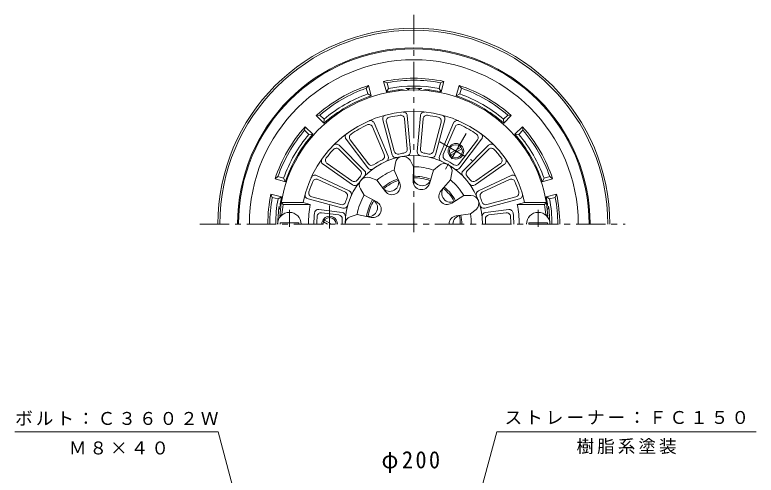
# Model space of a CAD drawing. Units: millimetres, scale not verified. Extents: x -248 to 221, y -346 to 357.
# Drawn here: x -240.1 to 138.3, y 122.2 to 357.2 of the extents above; entities that cross this region are included whole.
import ezdxf

# ---------------------------------------------------------------- set-up
doc = ezdxf.new("R2010")
doc.units = ezdxf.units.MM
doc.header["$LTSCALE"] = 3
doc.linetypes.add('CHAIN1', pattern=[8, 5, -1, 1, -1])
for name, color, linetype, lineweight in [('0-0_通り芯', 3, 'Continuous', 9), ('0-1_躯体', 2, 'Continuous', 9), ('0-2_仕上', 6, 'Continuous', 9), ('0-4_その他', 7, 'Continuous', 9), ('0-5_寸法', 7, 'Continuous', 9)]:
    doc.layers.add(name, color=color, linetype=linetype, lineweight=lineweight)
doc.styles.add('ＭＳ ゴシック', font='')
doc.styles.get('ＭＳ ゴシック').set_extended_font_data('MS Gothic')

msp = doc.modelspace()

# ---------------------------------------------------------------- linework, layer by layer
at = {"layer": '0-0_通り芯', "linetype": 'CHAIN1'}
for p, q in [((-36.481, 357.228), (-36.481, 244.695)), ((-145.694, 250.349), (71.357, 250.349))]:
    msp.add_line(p, q, dxfattribs=at)
at = {"layer": '0-0_通り芯'}
for radius in [100, 99]:
    msp.add_arc((-36.481, 250.349), radius, 0, 180, dxfattribs=at)
at = {"layer": '0-1_躯体'}
for p, q in [((-49.359, 319.663), (-50.138, 322.569)), ((-23.602, 319.663), (-22.823, 322.569)), ((-21.09, 323.242), (-22.823, 322.569)), ((-22.516, 317.921), (-21.09, 323.242)), ((-59.599, 321.172), (-60.763, 319.722)), ((-59.984, 316.816), (-60.763, 319.722)), ((-58.173, 315.851), (-59.599, 321.172)), ((-49.359, 319.663), (-50.445, 317.921)), ((-23.602, 319.663), (-22.516, 317.921)), ((-12.977, 316.816), (-12.198, 319.722)), ((-59.984, 316.816), (-58.173, 315.851)), ((-12.977, 316.816), (-14.788, 315.851)), ((-82.291, 303.937), (-84.418, 306.065)), ((-82.291, 303.937), (-82.361, 301.886)), ((9.329, 303.937), (11.457, 306.065)), ((9.329, 303.937), (9.399, 301.886)), ((9.399, 301.886), (13.294, 305.781)), ((13.294, 305.781), (11.457, 306.065)), ((-91.913, 300.124), (-92.196, 298.287)), ((-88.017, 296.229), (-91.913, 300.124)), ((-90.069, 296.159), (-92.196, 298.287)), ((-90.069, 296.159), (-88.017, 296.229)), ((17.108, 296.159), (15.056, 296.229)), ((17.108, 296.159), (19.235, 298.287)), ((-102.947, 273.853), (-105.854, 274.632)), ((-102.947, 273.853), (-101.982, 272.041)), ((29.986, 273.853), (29.021, 272.041)), ((29.021, 272.041), (34.342, 273.467)), ((29.986, 273.853), (32.892, 274.632)), ((34.342, 273.467), (32.892, 274.632)), ((-105.794, 263.228), (-108.701, 264.006)), ((-105.794, 263.228), (-104.053, 264.314)), ((32.833, 263.228), (31.091, 264.314)), ((32.833, 263.228), (35.739, 264.006))]:
    msp.add_line(p, q, dxfattribs=at)
at = {"layer": '0-1_躯体', "color": 4, "linetype": 'CHAIN1'}
for p, q in [((-9.729, 296.684), (-20.233, 278.49)), ((-23.204, 292.336), (-6.758, 282.841)), ((-79.481, 248.212), (-79.481, 259.844))]:
    msp.add_line(p, q, dxfattribs=at)
at = {"layer": '0-1_躯体', "color": 4}
for p, q in [((-18.076, 286.379), (-12.385, 289.664)), ((-17.576, 285.513), (-11.885, 288.798)), ((-80.481, 250.349), (-82.576, 251.559)), ((-78.481, 250.349), (-82.076, 252.425))]:
    msp.add_line(p, q, dxfattribs=at)
at = {"layer": '0-1_躯体'}
for points in [[(-50.445, 317.921), (-51.871, 323.242), (-50.138, 322.569)], [(-14.788, 315.851), (-13.363, 321.172), (-12.198, 319.722)], [(-82.361, 301.886), (-86.256, 305.781), (-84.418, 306.065)], [(15.056, 296.229), (18.951, 300.124), (19.235, 298.287)], [(-101.982, 272.041), (-107.303, 273.467), (-105.854, 274.632)], [(-104.053, 264.314), (-109.374, 265.74), (-108.701, 264.006)], [(31.091, 264.314), (36.412, 265.74), (35.739, 264.006)]]:
    msp.add_lwpolyline(points, dxfattribs=at)
at = {"layer": '0-1_躯体', "color": 4}
for radius in [4, 3.324]:
    msp.add_circle((-14.981, 287.588), radius, dxfattribs=at)
at = {"layer": '0-1_躯体'}
for centre, radius, start, end in [((-36.481, 250.349), 90, 0, 180), ((-36.481, 250.349), 89.5, 0, 180), ((-36.481, 250.349), 83.941, 0, 180), ((-36.481, 250.349), 74.5, 78.07777, 101.92224), ((-36.481, 250.349), 73.5, 79.29149, 100.70854), ((-36.481, 250.349), 74.5, 108.07777, 131.92224), ((-36.481, 250.349), 73.5, 109.29149, 130.70854), ((-36.481, 250.349), 69, 95.13783, 101.67665), ((-36.481, 250.349), 70.5, 79.47449, 100.52557), ((-42.481, 317.08), 2, 53.16412, 95.13788), ((-36.481, 250.349), 69.376, 86.59644, 93.40356), ((-40.481, 317.606), 2, 36.9169, 93.40337), ((-32.481, 317.606), 2, 86.59663, 143.0831), ((-30.481, 317.08), 2, 84.86212, 126.83588), ((-36.481, 250.349), 69, 78.32338, 84.86217), ((-36.481, 250.349), 74.5, 48.07777, 71.92224), ((-36.481, 250.349), 73.5, 49.29149, 70.70854), ((-36.481, 250.349), 69, 108.32338, 131.67665), ((-36.481, 250.349), 70.5, 109.47449, 130.52557), ((-36.481, 250.349), 69, 48.32338, 71.67665), ((-36.481, 250.349), 70.5, 49.47449, 70.52557), ((-36.481, 250.349), 74.5, 138.07777, 161.92224), ((-36.481, 250.349), 74.5, 18.07777, 41.92224), ((-36.481, 250.349), 73.5, 139.29149, 160.70854), ((-36.481, 250.349), 70.5, 139.47449, 160.52557), ((-36.481, 250.349), 69, 138.32338, 161.67665), ((-36.481, 250.349), 69, 18.32338, 41.67665), ((-36.481, 250.349), 70.5, 19.47449, 40.52557), ((-36.481, 250.349), 73.5, 19.29149, 40.70854), ((-36.481, 250.349), 74.5, 168.07777, 180.00002), ((-36.481, 250.349), 74.5, 0, 11.92224), ((-36.481, 250.349), 73.5, 169.29144, 179.99998), ((-36.481, 250.349), 70.5, 169.47441, 179.99998), ((-36.481, 250.349), 69, 168.32335, 171.41632), ((-36.481, 250.349), 69, 8.58368, 11.67665), ((-36.481, 250.349), 70.5, 0, 10.52557), ((-36.481, 250.349), 73.5, 0, 10.70854), ((-36.481, 250.349), 69.376, 172.32347, 180), ((-103.252, 259.349), 2, 172.32343, 228.81247), ((-102.73, 260.349), 2, 171.41681, 213.38867), ((29.769, 260.349), 2, 326.6131, 8.58319), ((30.291, 259.349), 2, 311.18532, 7.67657), ((-36.481, 250.349), 69.376, 0, 7.67653)]:
    msp.add_arc(centre, radius, start, end, dxfattribs=at)
at = {"layer": '0-1_躯体', "color": 4}
for radius in [4, 3.324]:
    msp.add_arc((-79.481, 250.349), radius, 0, 180, dxfattribs=at)
at = {"layer": '0-2_仕上'}
for p, q in [((-52.304, 303.564), (-47.54, 285.801)), ((-41.173, 304.108), (-39.834, 288.761)), ((-39.812, 305.767), (-38.213, 287.446)), ((-33.149, 305.767), (-34.748, 287.446)), ((-31.788, 304.108), (-33.128, 288.761)), ((-20.657, 303.564), (-25.421, 285.801)), ((-57.558, 300.026), (-51.541, 285.845)), ((-56.776, 302.025), (-49.593, 285.094)), ((-50.458, 302.471), (-46.468, 287.592)), ((-22.504, 302.471), (-26.494, 287.592)), ((-16.185, 302.025), (-23.368, 285.094)), ((-15.404, 300.026), (-21.42, 285.845)), ((-71.085, 293.763), (-60.015, 279.077)), ((-68.963, 293.441), (-59.69, 281.139)), ((-3.998, 293.441), (-13.271, 281.139)), ((-1.876, 293.763), (-12.947, 279.077)), ((-74.655, 290.66), (-61.653, 277.653)), ((-74.631, 288.514), (-63.74, 277.619)), ((1.693, 290.66), (-11.308, 277.653)), ((1.669, 288.514), (-9.221, 277.619)), ((-82.808, 280.943), (-67.741, 270.398)), ((-80.691, 281.292), (-68.07, 272.459)), ((-46.427, 277.963), (-45.831, 281.629)), ((-36.579, 279.699), (-38.392, 282.94)), ((-26.35, 277.896), (-23.537, 280.321)), ((9.847, 280.943), (-5.22, 270.398)), ((7.729, 281.292), (-4.891, 272.459)), ((-46.427, 277.963), (-43.669, 271.249)), ((-36.579, 279.699), (-36.874, 272.447)), ((-26.35, 277.896), (-28.553, 270.98)), ((-17.69, 272.896), (-16.996, 276.544)), ((-86.14, 275.173), (-69.473, 267.397)), ((-85.383, 273.165), (-71.423, 266.652)), ((-55.421, 272.769), (-58.894, 274.087)), ((-55.421, 272.769), (-50.987, 267.025)), ((-17.69, 272.896), (-22.578, 267.53)), ((13.179, 275.173), (-3.488, 267.397)), ((12.422, 273.165), (-1.538, 266.652)), ((-61.849, 265.109), (-63.75, 268.301)), ((-61.849, 265.109), (-55.422, 261.739)), ((-11.014, 264.939), (-17.146, 261.058)), ((-11.014, 264.939), (-7.3, 264.989)), ((-103.236, 260.349), (-104.092, 261.349)), ((-92.919, 261.349), (-104.092, 261.349)), ((-89.31, 260.349), (-92.919, 261.349)), ((-90.478, 263.253), (-72.713, 258.497)), ((-88.608, 264.305), (-73.727, 260.321)), ((17.517, 263.253), (-0.248, 258.497)), ((15.646, 264.305), (0.766, 260.321)), ((16.349, 260.349), (19.957, 261.349)), ((19.957, 261.349), (31.13, 261.349)), ((30.275, 260.349), (31.13, 261.349)), ((-89.31, 260.349), (-103.236, 260.349)), ((-84.929, 257.817), (-73.127, 256.366)), ((-7.594, 255.542), (-4.717, 257.891)), ((11.968, 257.817), (0.166, 256.366)), ((16.349, 260.349), (30.275, 260.349)), ((-103.795, 255.349), (-104.864, 254.349)), ((-104.453, 254.349), (-104.864, 254.349)), ((-103.297, 255.349), (-103.795, 255.349)), ((-83.584, 256.14), (-74.751, 255.054)), ((-65.402, 255.349), (-68.909, 254.126)), ((-65.402, 255.349), (-58.312, 253.799)), ((-7.594, 255.542), (-14.786, 254.574)), ((10.623, 256.14), (1.789, 255.054)), ((30.336, 255.349), (30.834, 255.349)), ((30.834, 255.349), (31.903, 254.349)), ((31.492, 254.349), (31.903, 254.349)), ((-104.731, 250.349), (-104.731, 250.949)), ((31.769, 250.349), (31.769, 250.949))]:
    msp.add_line(p, q, dxfattribs=at)
at = {"layer": '0-2_仕上', "linetype": 'CHAIN1'}
for p, q in [((-99.981, 248.932), (-99.981, 257.659)), ((27.019, 248.932), (27.019, 257.659))]:
    msp.add_line(p, q, dxfattribs=at)
at = {"layer": '0-2_仕上'}
for points in [[(-95.231, 250.349), (-95.231, 250.949), (-104.731, 250.949)], [(22.269, 250.349), (22.269, 250.949), (31.769, 250.949)]]:
    msp.add_lwpolyline(points, dxfattribs=at)
for centre, radius, start, end in [((-36.481, 250.349), 68.5, 3.34763, 176.65236), ((-36.481, 250.349), 57.5, 11.02893, 168.97107), ((-41.805, 305.593), 2, 4.98817, 95.50439), ((-31.157, 305.593), 2, 84.49507, 175.01138), ((-58.617, 301.243), 2, 22.99112, 113.50645), ((-50.372, 304.083), 2, 104.49467, 195.0116), ((-48.526, 302.989), 2, 102.8893, 195.01132), ((-36.481, 250.349), 56, 97.11107, 102.88893), ((-43.166, 303.934), 2, 4.98869, 97.11079), ((-29.796, 303.934), 2, 82.88937, 175.01164), ((-36.481, 250.349), 56, 77.11107, 82.8889), ((-24.435, 302.989), 2, 344.98872, 77.11169), ((-22.589, 304.083), 2, 344.98872, 75.50526), ((-14.344, 301.243), 2, 66.49307, 157.00961), ((-36.481, 250.349), 56, 115.11324, 124.88673), ((-59.399, 299.245), 2, 22.99112, 115.11311), ((-13.563, 299.245), 2, 64.88687, 157.00961), ((-36.481, 250.349), 56, 55.11324, 64.88673), ((-69.488, 294.967), 2, 126.49307, 217.00961), ((-67.366, 294.645), 2, 124.88687, 217.00961), ((-5.595, 294.645), 2, 322.99112, 55.11311), ((-3.473, 294.967), 2, 322.99112, 53.50645), ((-36.481, 250.349), 56, 137.11107, 142.8889), ((-76.045, 287.1), 2, 44.98872, 137.11169), ((-76.069, 289.246), 2, 44.98872, 135.50526), ((-44.536, 288.11), 2, 195.01132, 282.04185), ((-41.826, 288.587), 2, 277.9581, 4.98869), ((-31.135, 288.587), 2, 175.01164, 262.04248), ((-28.425, 288.11), 2, 257.95763, 344.98872), ((3.084, 287.1), 2, 42.8893, 135.01132), ((3.108, 289.246), 2, 44.49467, 135.0116), ((-36.481, 250.349), 56, 37.11107, 42.88893), ((-79.544, 282.931), 2, 142.88937, 235.01164), ((-36.481, 250.349), 35.11, 0, 180), ((-53.382, 285.063), 2, 295.96017, 22.99112), ((-51.434, 284.313), 2, 293.76265, 22.99112), ((-45.609, 286.319), 2, 195.0116, 284.23952), ((-41.883, 280.987), 4, 100.00023, 170.7598), ((-36.481, 250.349), 36.61, 97.95776, 102.04222), ((-41.883, 280.987), 4, 29.23708, 100), ((-40.205, 287.272), 2, 275.76038, 4.98817), ((-32.756, 287.272), 2, 175.01164, 264.23984), ((-36.481, 250.349), 36.61, 77.95775, 82.04213), ((-27.352, 286.319), 2, 255.76015, 344.98872), ((-21.527, 284.313), 2, 157.00961, 246.23743), ((-19.579, 285.063), 2, 157.00961, 244.04013), ((6.583, 282.931), 2, 304.98869, 37.11079), ((-81.661, 282.582), 2, 144.49507, 235.01138), ((-58.093, 282.343), 2, 217.00961, 304.04013), ((-36.481, 250.349), 36.61, 115.95992, 124.04001), ((-20.926, 277.291), 4, 60.00023, 130.7598), ((-36.481, 250.349), 36.61, 55.95992, 64.04001), ((-20.926, 277.291), 4, 349.23708, 60), ((-14.868, 282.343), 2, 235.96017, 322.99112), ((8.7, 282.582), 2, 304.98817, 35.50439), ((-65.154, 276.206), 2, 317.95763, 44.98872), ((-63.067, 276.239), 2, 315.76015, 44.98872), ((-58.418, 280.281), 2, 217.00961, 306.23743), ((-36.481, 250.349), 29.35, 109.80867, 130.19136), ((-36.481, 250.349), 29.35, 69.80867, 90.19136), ((-14.544, 280.281), 2, 233.76265, 322.99112), ((-9.894, 276.239), 2, 135.0116, 224.23952), ((-7.807, 276.205), 2, 135.01132, 222.04185), ((-86.985, 273.361), 2, 64.98817, 155.50439), ((-86.229, 271.352), 2, 64.98869, 157.11079), ((-66.923, 274.097), 2, 235.01164, 322.04248), ((-36.481, 250.349), 36.61, 137.95775, 142.04213), ((-60.312, 270.346), 4, 140.00023, 210.7598), ((-60.312, 270.346), 4, 69.23708, 140), ((-36.481, 250.349), 24.489, 109.2942, 130.70575), ((-48.766, 271.628), 4.571, 217.66664, 22.33337), ((-36.481, 250.349), 23.72, 109.32608, 130.67389), ((-32.615, 272.274), 4.263, 177.66669, 342.33324), ((-32.214, 274.547), 4.571, 177.66664, 342.33337), ((-36.481, 250.349), 24.489, 69.2942, 90.70575), ((-36.481, 250.349), 23.72, 69.32608, 90.67389), ((-36.481, 250.349), 29.35, 29.80867, 50.19136), ((-36.481, 250.349), 36.61, 37.95776, 42.04222), ((-6.038, 274.097), 2, 217.9581, 304.98869), ((13.267, 271.352), 2, 22.88937, 115.01164), ((14.024, 273.361), 2, 24.49507, 115.01138), ((-36.481, 250.349), 56, 157.11107, 162.88893), ((-66.594, 272.036), 2, 235.01164, 324.23984), ((-47.612, 269.629), 4.263, 217.66669, 22.33324), ((-17.658, 266.143), 4.571, 137.66664, 302.33337), ((-36.481, 250.349), 23.72, 29.32608, 50.67389), ((-36.481, 250.349), 24.489, 29.2942, 50.70575), ((-6.367, 272.036), 2, 215.76038, 304.98817), ((-36.481, 250.349), 56, 17.11107, 22.8889), ((-89.961, 265.185), 2, 164.49467, 255.0116), ((-88.09, 266.237), 2, 162.8893, 255.01132), ((-72.269, 264.839), 2, 337.9581, 64.98869), ((-70.319, 265.585), 2, 335.76038, 64.98817), ((-36.481, 250.349), 29.35, 149.80867, 170.19136), ((-19.426, 264.66), 4.263, 137.66669, 302.33324), ((-7.247, 260.989), 4, 20.00023, 90.7598), ((-2.642, 265.585), 2, 115.01164, 204.23984), ((-0.693, 264.839), 2, 115.01164, 202.04248), ((15.129, 266.237), 2, 284.98872, 17.11169), ((17, 265.185), 2, 284.98872, 15.50526), ((-73.21, 262.253), 2, 255.01132, 342.04185), ((-36.481, 250.349), 36.61, 157.95776, 162.04222), ((-36.481, 250.349), 24.489, 149.2942, 170.70575), ((-59.57, 258.753), 4.571, 257.66664, 62.33337), ((-36.481, 250.349), 23.72, 149.32608, 170.67389), ((-57.401, 257.964), 4.263, 257.66669, 62.33324), ((-7.247, 260.989), 4, 309.23708, 20), ((-36.481, 250.349), 36.61, 17.95775, 22.04213), ((0.248, 262.253), 2, 197.95763, 284.98872), ((-36.481, 250.349), 67.5, 171.48038, 175.75197), ((-36.481, 250.349), 53.768, 169.28145, 180), ((-85.173, 255.832), 2, 82.99025, 173.57492), ((-72.195, 260.429), 2, 255.0116, 344.23952), ((-0.766, 260.429), 2, 195.76015, 284.98872), ((12.212, 255.832), 2, 6.42415, 97.00961), ((-36.481, 250.349), 53.768, 0, 10.71855), ((-36.481, 250.349), 67.5, 4.24803, 8.51962), ((-99.981, 250.349), 6, 0, 180), ((-36.481, 250.349), 51, 173.5753, 180), ((-36.481, 250.349), 49.5, 175.40384, 180), ((-83.828, 254.156), 2, 82.99025, 175.40378), ((-74.995, 253.069), 2, 355.96017, 82.99112), ((-73.371, 254.381), 2, 353.76265, 82.99112), ((-67.591, 250.349), 4, 109.23708, 180), ((-14.218, 250.349), 4.263, 97.66669, 180), ((-11.91, 250.349), 4.571, 97.66664, 180), ((-36.481, 250.349), 23.72, 0, 10.67389), ((-36.481, 250.349), 24.489, 0, 10.70575), ((-36.481, 250.349), 29.35, 0, 10.19136), ((0.41, 254.381), 2, 97.00961, 186.23743), ((2.033, 253.069), 2, 97.00961, 184.04013), ((10.867, 254.155), 2, 4.59622, 97.00961), ((-36.481, 250.349), 49.5, 0, 4.59608), ((-36.481, 250.349), 51, 0, 6.42458), ((27.019, 250.349), 6, 0, 180), ((-36.481, 250.349), 36.61, 175.95992, 180), ((-36.481, 250.349), 36.61, 0, 4.04001)]:
    msp.add_arc(centre, radius, start, end, dxfattribs=at)
at = {"layer": '0-5_寸法'}
for p, q in [((-136.381, 144.287), (-240.12, 144.287)), ((-79.481, -68.07), (-136.381, 144.287)), ((-21.987, 40.379), (5.855, 144.287)), ((5.855, 144.287), (138.261, 144.287))]:
    msp.add_line(p, q, dxfattribs=at)

# ---------------------------------------------------------------- texts
at = {"layer": '0-4_その他', "color": 2, "insert": (-52.981, 123.287), "char_height": 8.798, "attachment_point": 7, "style": 'ＭＳ ゴシック'}
msp.add_mtext('\\T1.21;\\W0.95;φ200', dxfattribs=at)
at = {"layer": '0-5_寸法', "char_height": 6.598, "attachment_point": 7, "style": 'ＭＳ ゴシック'}
for s, insert in [('\\T1.17;ボルト：Ｃ３６０２Ｗ', (-239.946, 147.473)), ('\\T1.17;ストレーナー：ＦＣ１５０', (9.808, 148.001)), ('\\T1.17;樹脂系塗装', (46.558, 132.897)), ('\\T1.17;Ｍ８×４０', (-212.55, 132.667))]:
    msp.add_mtext(s, dxfattribs=dict(at, insert=insert))

doc.saveas('drawing.dxf')
